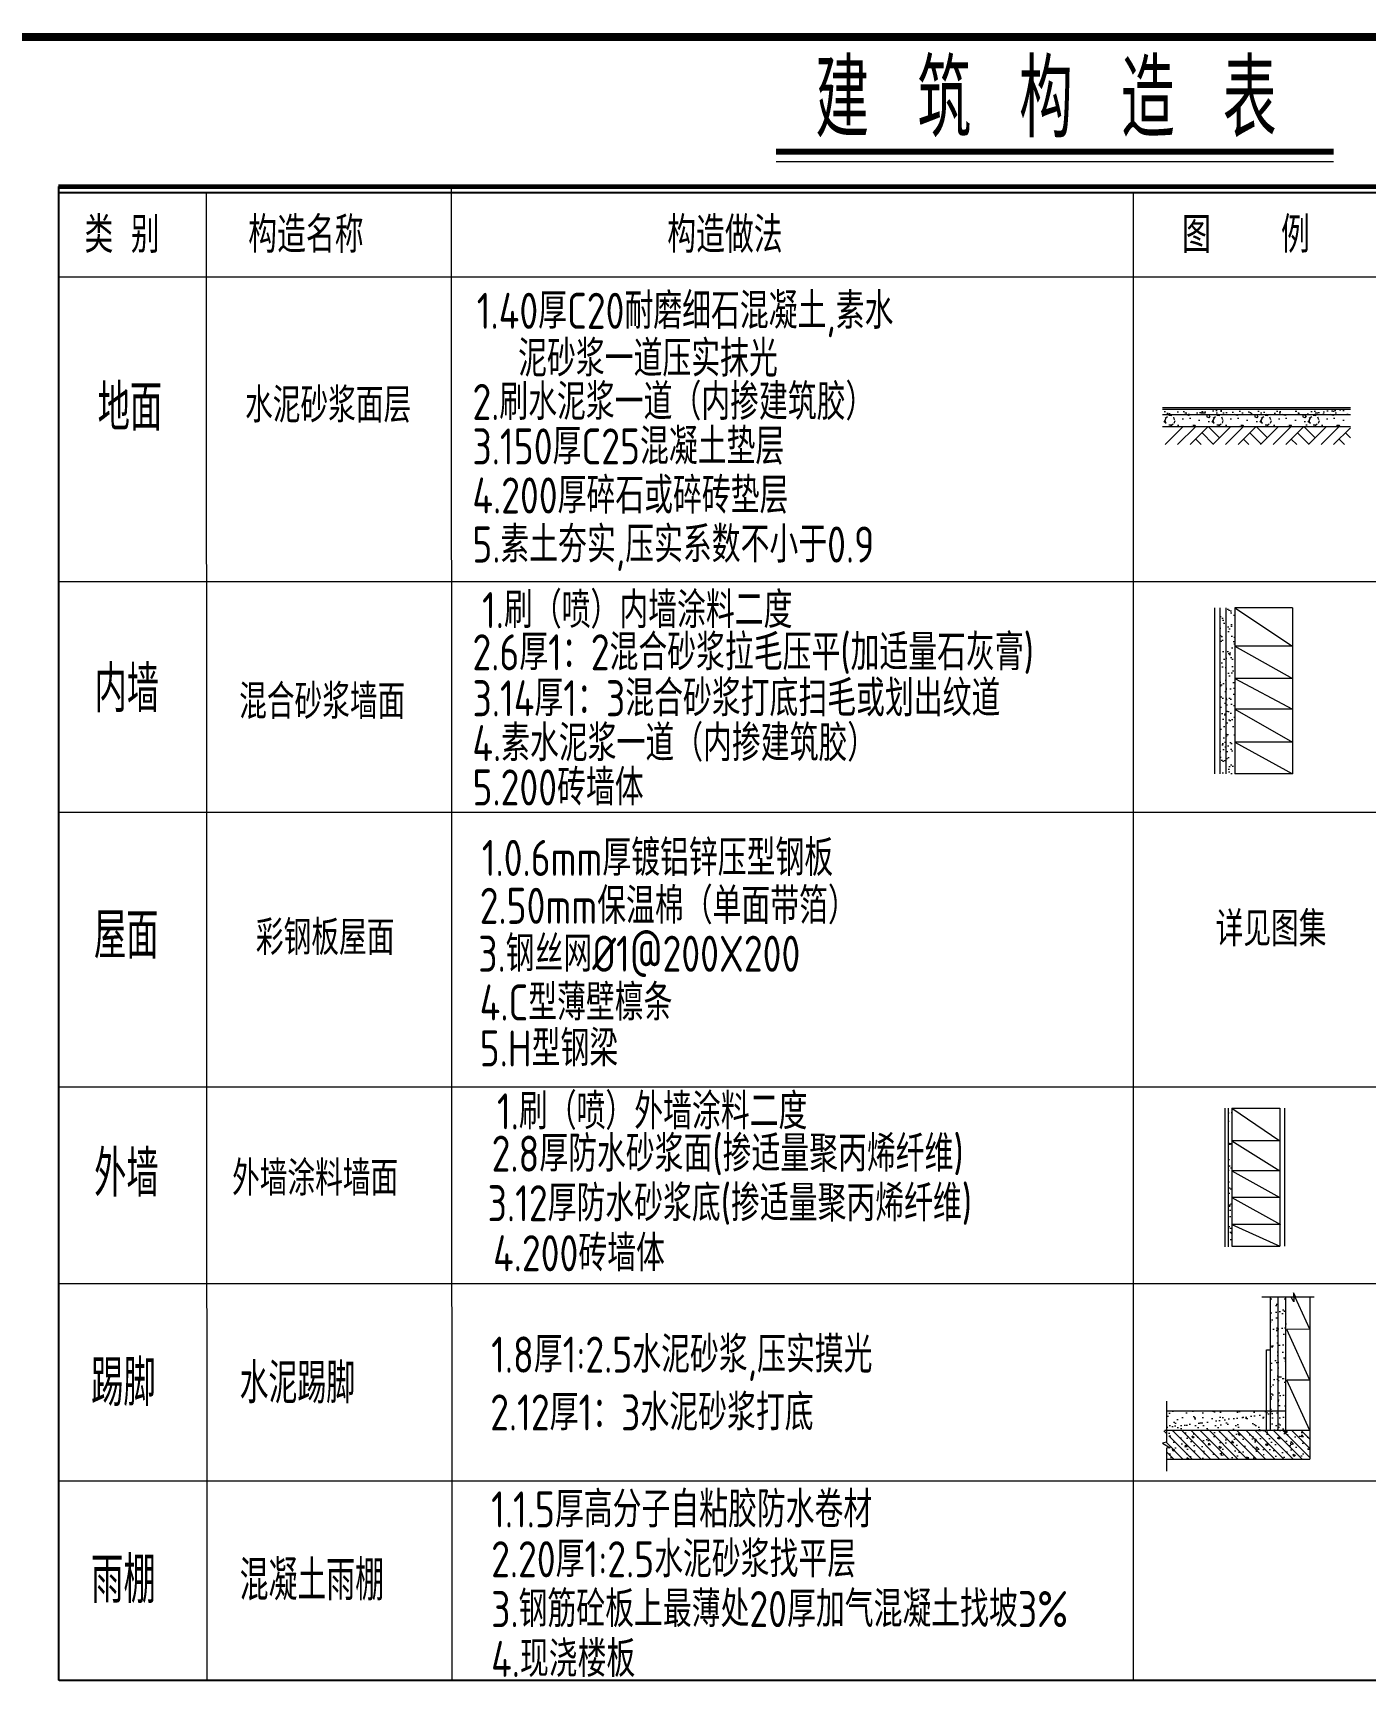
# Model space of a CAD drawing. Extents: x 1169373 to 1413368, y 514619 to 909419.
# Drawn here: x 1264961 to 1281564, y 803921 to 824469 of the extents above; entities that cross this region are included whole.
import ezdxf

# ---------------------------------------------------------------- set-up
doc = ezdxf.new("R2010")
doc.units = 0
doc.header["$LTSCALE"] = 1000
doc.header["$MEASUREMENT"] = 0
doc.layers.add('PUB_TITLE', color=4, linetype='Continuous')
doc.layers.add('WALL', color=9, linetype='Continuous')
doc.layers.add('说明', color=7, linetype='Continuous', lineweight=13)
doc.styles.add('_HZTXT', font='tssdeng.shx', dxfattribs={"width": 0.7, "bigfont": 'HZTXT.shx'})
doc.styles.add('HZTXT', font='txt', dxfattribs={"width": 0.7, "height": 300, "bigfont": 'HZTXT'})
doc.styles.get("Standard").update_dxf_attribs({"font": 'gbenor.shx', "bigfont": 'gbcbig.shx'})
pattern_1 = [(37.5, (762949.83, 2677634.39), (-5.094298, 155.823009), [0, -122.923008, 0, -137.47968, 0, -131.4144]), (7.5, (762949.83, 2677634.4), (143.12255, 228.228081), [0, -66.313728, 0, -110.792448, 0, -42.45696]), (327.5, (762850.36, 2677634.4), (251.841898, 0.45765), [0, -40.4352, 0, -145.56672, 0, -190.04544]), (317.5, (762850.36, 2677634.4), (243.10666, 70.977974), [0, -20.2176, 0, -95.427072, 0, -109.17504])]

msp = doc.modelspace()

# ---------------------------------------------------------------- hatches: boundary and pattern name
at = {"layer": '说明', "linetype": 'Continuous'}
h = msp.add_hatch(dxfattribs=at)
h.set_pattern_fill('AR-CONC', color=256, scale=224.732288, style=0)
h.set_pattern_definition([(50, (2920758.4, 52828.3), (1611.9152, -141.0243), [168.5492, -1854.0414]), (355, (2920758.4, 52828.3), (-311.819, 1690.4186), [134.8394, -1483.2331]), (100.4514, (2920892.7, 52816.6), (1300.0974, 1549.3933), [143.2448, -1575.6927]), (46.1842, (2920758.4, 53277.8), (2398.4352, -371.9747), [252.8238, -2781.062]), (96.6356, (2920958.2, 53246.8), (2100.489, 2189.1574), [214.8672, -2363.5387]), (351.1842, (2920758.4, 53277.8), (2100.4872, 2189.159), [202.259, -2224.8496]), (21, (2920983.1, 53165.4), (1341.4429, -904.8146), [168.5492, -1854.0414]), (326, (2920983.1, 53165.4), (546.8081, 1629.6463), [134.8394, -1483.2331]), (71.4514, (2921094.9, 53090), (1888.2515, 724.8302), [143.2448, -1575.6927]), (37.5, (2920758.35, 52828.35), (27.32712, 748.11997), [0, -1465.2545, 0, -1505.70633, 0, -1488.8514]), (7.5, (2920758.35, 52828.35), (591.2022, 886.37046), [0, -858.47734, 0, -1431.54467, 0, -567.44903]), (327.5, (2920257.2, 52828.35), (1199.67137, -50.68808), [0, -561.8307, 0, -1752.91184, 0, -2325.9792]), (317.5, (2920032.5, 52828.3), (1310.6076, 224.9682), [0, -730.37994, 0, -1164.11325, 0, -1651.7823])])
h.paths.add_polyline_path([(1281383, 819715), (1278634, 819715), (1278634, 819565), (1281383, 819565)])
h = msp.add_hatch(dxfattribs=at)
h.set_pattern_fill('AR-SAND', color=256, scale=599.286101, style=0)
h.set_pattern_definition([(37.5, (-7087334.9, -934436.91), (-4.7188805, 144.3398379), [0, -113.8643591, 0, -127.3482964, 0, -121.7299892]), (7.5, (-7087334.9, -934436.91), (132.5753226, 211.409114), [0, -61.4268253, 0, -102.6277447, 0, -39.3281503]), (327.5, (-7087427.04, -934436.91), (233.2827416, 0.423924), [0, -37.4553813, 0, -134.8393726, 0, -176.040292]), (317.5, (-7087427.04, -934436.9), (225.1912363, 65.747346), [0, -18.7276906, 0, -88.3946998, 0, -101.1295295])])
h.paths.add_polyline_path([(1281383, 819783), (1279039, 819783), (1279039, 819715), (1281383, 819715)])
h = msp.add_hatch(dxfattribs=at)
h.set_pattern_fill('AN32C', color=256, scale=599.286101, style=0)
h.set_pattern_definition([(0, (-7087158.1, -934619.7), (299.64305, 599.2861), [0, -599.2861]), (0, (-7087508.7, -934700.6), (299.64305, 599.2861), [0, -599.2861]), (0, (-7087313.9, -934706.6), (299.64305, 599.2861), [0, -599.2861]), (0, (-7087101.2, -934529.8), (299.64305, 599.2861), [0, -599.2861]), (0, (-7087349.9, -934736.55), (299.64305, 599.2861), [0, -599.2861]), (0, (-7087041.25, -934152.25), (299.64305, 599.2861), [0, -599.2861]), (0, (-7087224.03, -934200.2), (299.64305, 599.2861), [0, -599.2861]), (0, (-7087128.15, -934275.1), (299.64305, 599.2861), [0, -599.2861]), (0, (-7087616.57, -934287.1), (299.64305, 599.2861), [0, -599.2861]), (0, (-7087322.9, -934314.06), (299.64305, 599.2861), [0, -599.2861]), (0, (-7087436.8, -934466.9), (299.64305, 599.2861), [0, -599.2861]), (0, (-7087430.8, -934691.6), (299.64305, 599.2861), [0, -599.2861]), (0, (-7087206.05, -934715.6), (299.64305, 599.2861), [0, -599.2861]), (0, (-7087041.25, -934451.9), (299.64305, 599.2861), [0, -599.2861]), (0, (-7087601.6, -934544.8), (299.64305, 599.2861), [0, -599.2861]), (0, (-7087550.64, -934442.9), (299.64305, 599.2861), [0, -599.2861]), (0, (-7087316.9, -934484.85), (299.64305, 599.2861), [0, -599.2861]), (0, (-7087400.8, -934571.75), (299.64305, 599.2861), [0, -599.2861]), (0, (-7087448.76, -934374), (299.64305, 599.2861), [0, -599.2861]), (0, (-7087373.85, -934149.25), (299.64305, 599.2861), [0, -599.2861]), (0, (-7087577.6, -934670.63), (299.64305, 599.2861), [0, -599.2861]), (0, (-7087248, -934272.1), (299.64305, 599.2861), [0, -599.2861]), (0, (-7087526.7, -934263.1), (299.64305, 599.2861), [0, -599.2861]), (0, (-7087574.6, -934185.2), (299.64305, 599.2861), [0, -599.2861]), (130.601294, (-7087078.064, -934339.882), (-1498.21523744, 1797.85831256), [26.31021, -11023.979287]), (18.4349488, (-7087120.87, -934328.47), (1498.2152516, 599.286098), [27.07299, -3763.145094]), (90, (-7087120.87, -934354.15), (299.64305, 599.286101), [25.68369, -1172.888477]), (161.565051, (-7087095.19, -934362.71), (-1498.2152646, 599.2860578), [27.07299, -3763.145094]), (53.1301023, (-7087095.19, -934362.71), (299.6430508, 599.2861003), [28.537435, -2967.89304]), (135, (-7087072.36, -934668.06), (-299.643088, 599.2860614), [24.214814, -1670.822233]), (45, (-7087106.6, -934668.06), (299.64305, 599.2860996), [24.214814, -1670.822233]), (135, (-7087089.48, -934685.19), (-299.643088, 599.2860614), [24.214814, -1670.822233]), (45, (-7087089.48, -934685.19), (299.64305, 599.2860996), [24.214814, -1670.822233]), (116.565051, (-7087360.6, -934265.7), (-4.5e-05, 1198.572176), [31.90582, -638.116364]), (180, (-7087374.85, -934237.15), (-299.64305, 599.2861), [34.24492, -565.041155]), (63.434949, (-7087423.37, -934265.7), (5e-07, 1198.5722), [31.90582, -638.116364]), (116.565051, (-7087409.1, -934294.2), (-4.5e-05, 1198.572176), [31.90582, -638.116364]), (0, (-7087409.1, -934294.2), (299.64305, 599.2861), [34.24492, -565.041155]), (63.434949, (-7087374.85, -934294.2), (5e-07, 1198.5722), [31.90582, -638.116364]), (107.102728, (-7087135.139, -934468.3), (-898.929118524, 2996.4305143), [38.815108, -16263.529274]), (143.972626, (-7087146.554, -934431.202), (-5693.2178912, 4195.00270502), [38.815108, -8112.356757]), (180, (-7087177.94, -934408.4), (-299.64305, 599.2861), [37.098662, -562.187414]), (36.0273733, (-7087246.435, -934431.202), (5693.2179213, 4195.00266455), [38.815108, -8112.356757]), (71.5650511, (-7087257.85, -934465.45), (898.9291567, 2996.4305014), [36.097315, -3754.120744]), (107.102728, (-7087246.435, -934502.546), (-898.929118524, 2996.4305143), [38.815108, -16263.529274]), (143.972626, (-7087215.043, -934525.376), (-5693.2178912, 4195.00270502), [38.815108, -8112.356757]), (0, (-7087215.04, -934525.4), (299.64305, 599.2861), [37.098662, -562.187414]), (36.0273733, (-7087177.945, -934525.376), (5693.2179213, 4195.00266455), [38.815108, -8112.356757]), (71.5650511, (-7087146.55, -934502.55), (898.9291567, 2996.4305014), [36.097315, -3754.120744]), (150.255118, (-7087129.43, -934188.634), (-898.92915296, 599.2860931), [23.007612, -4808.591367]), (90, (-7087149.4, -934200.05), (299.64305, 599.286101), [22.829948, -1175.742217]), (29.7448813, (-7087149.41, -934200.05), (898.92915136, 599.28609776), [23.007612, -4808.591367]), (116.565051, (-7087269.26, -934613.84), (-4.5e-05, 1198.572176), [31.90582, -638.116364]), (168.690067, (-7087283.533, -934585.304), (-2696.78745744, 599.2860861), [29.102586, -6082.439895]), (41.1859251, (-7087334.9, -934599.573), (7491.07623412, 6592.14706821), [30.335707, -12710.661028]), (90, (-7087334.9, -934628.1), (299.64305, 599.286101), [28.537435, -1170.034736]), (138.814074, (-7087312.07, -934648.087), (-7491.07614636, 6592.14716784), [30.335707, -12710.661028]), (16.6992442, (-7087312.07, -934648.087), (9888.22064219, 2996.43048862), [29.79396, -12483.667034]), (60.9453959, (-7087283.533, -934639.526), (299.64305142, 599.28609875), [29.381086, -12310.67471]), (109.983106, (-7087520.394, -934362.712), (-1498.215259424, 4195.002699365), [33.40221, -13995.525633]), (155.556045, (-7087531.81, -934331.321), (-3895.3596721, 1797.85826597), [34.48191, -14447.920717]), (24.4439547, (-7087594.59, -934331.321), (3895.3596592, 1797.858294676), [34.48191, -14447.920717]), (70.0168934, (-7087606.006, -934362.712), (1498.2152583, 4195.00270006), [33.40221, -13995.525633]), (109.983106, (-7087594.59, -934394.104), (-1498.215259424, 4195.002699365), [33.40221, -13995.525633]), (160.016893, (-7087563.2, -934405.52), (-1498.21525884, 599.28607565), [33.40221, -6981.06161]), (19.9831065, (-7087563.2, -934405.52), (1498.21524974, 599.286102), [33.40221, -6981.06161]), (70.0168934, (-7087531.81, -934394.104), (1498.2152583, 4195.00270006), [33.40221, -13995.525633]), (122.005383, (-7087297.8, -934416.934), (-299.64309155, 599.28607166), [26.92216, -5626.731597]), (18.4349488, (-7087337.75, -934402.665), (1498.2152516, 599.286098), [27.07299, -3763.145094]), (90, (-7087337.75, -934428.35), (299.64305, 599.286101), [25.68369, -1172.888477]), (161.565051, (-7087312.07, -934436.91), (-1498.2152646, 599.2860578), [27.07299, -3763.145094]), (54.4623222, (-7087312.07, -934436.91), (2097.50135065, 2996.43050073), [24.548826, -10285.959053]), (116.565051, (-7087471.9, -934562.5), (-4.5e-05, 1198.572176), [31.90582, -638.116364]), (180, (-7087486.15, -934533.94), (-299.64305, 599.2861), [31.391175, -567.894895]), (59.0362434, (-7087534.663, -934562.474), (299.64305125, 599.28609765), [33.280083, -6955.53622]), (120.963756, (-7087517.54, -934591.01), (-299.64309123, 599.28607304), [33.280083, -6955.53622]), (0, (-7087517.54, -934591), (299.64305, 599.2861), [31.391175, -567.894895]), (63.434949, (-7087486.15, -934591), (5e-07, 1198.5722), [31.90582, -638.116364])])
h.paths.add_polyline_path([(1281383, 819715), (1279039, 819715), (1279039, 819565), (1281383, 819565)])
h = msp.add_hatch(dxfattribs=at)
h.set_pattern_fill('AR-SAND', color=256, scale=74.910763, style=0)
h.set_pattern_definition([(142.5, (1550384.2, 758833.7), (4.71888, 144.33984), [0, -113.86436, 0, -127.348296, 0, -121.72999]), (172.5, (1550384.2, 758833.7), (-132.57532, 211.40911), [0, -61.426825, 0, -102.627745, 0, -39.32815]), (212.5, (1550476.35, 758833.7), (-233.28274, 0.423924), [0, -37.45538, 0, -134.83937, 0, -176.04029]), (222.5, (1550476.35, 758833.7), (-225.19124, 65.74735), [0, -18.72769, 0, -88.3947, 0, -101.12953])])
h.paths.add_polyline_path([(1279756, 817304), (1279830, 817304), (1279830, 815237), (1279756, 815237)])
h = msp.add_hatch(dxfattribs=at)
h.set_pattern_fill('AR-SAND', color=256, scale=74.910763, style=0)
h.set_pattern_definition([(37.5, (-7086970.81, -906457.85), (-4.7188805, 144.3398379), [0, -113.8643591, 0, -127.3482964, 0, -121.7299892]), (7.5, (-7086970.8, -906457.85), (132.5753226, 211.409114), [0, -61.4268253, 0, -102.6277447, 0, -39.3281503]), (327.5, (-7087062.95, -906457.85), (233.2827416, 0.423924), [0, -37.4553813, 0, -134.8393726, 0, -176.040292]), (317.5, (-7087062.95, -906457.85), (225.1912363, 65.747346), [0, -18.7276906, 0, -88.3946998, 0, -101.1295295])])
h.paths.add_polyline_path([(1279830, 815237), (1279941, 815237), (1279941, 817304), (1279830, 817304)])
h = msp.add_hatch(dxfattribs=at)
h.set_pattern_fill('AR-SAND', color=256, scale=74.910763, style=0)
h.set_pattern_definition([(37.5, (-340343.03, 2593312.38), (-4.7188805, 144.339838), [0, -113.864359, 0, -127.3482964, 0, -121.729989]), (7.5, (-340343.03, 2593312.38), (132.575323, 211.409114), [0, -61.4268253, 0, -102.6277447, 0, -39.3281503]), (327.5, (-340435.17, 2593312.38), (233.2827416, 0.423924), [0, -37.455381, 0, -134.8393726, 0, -176.040292]), (317.5, (-340435.17, 2593312.38), (225.191236, 65.747346), [0, -18.7276906, 0, -88.3947, 0, -101.1295295])])
h.paths.add_polyline_path([(1279904, 811073), (1279859, 811073), (1279859, 809351), (1279904, 809351)])
h = msp.add_hatch(dxfattribs=at)
h.set_pattern_fill('AR-SAND', color=256, scale=80.8704, style=0)
h.set_pattern_definition(pattern_1)
h.paths.add_polyline_path([(1280481, 808437), (1280420, 808437), (1280385, 808437), (1280385, 807297), (1280481, 807297)])
h.paths.add_polyline_path([(1280577, 808437), (1280516, 808437), (1280481, 808437), (1280481, 807297), (1280577, 807297)])
h.paths.add_polyline_path([(1280481, 808715), (1280385, 808715), (1280385, 808437), (1280397, 808437), (1280446, 808437), (1280481, 808437)])
h.paths.add_polyline_path([(1280577, 808715), (1280481, 808715), (1280481, 808437), (1280542, 808437), (1280577, 808437)], flags=16)
h.paths.add_polyline_path([(1280338, 808484), (1280551, 808484), (1280551, 808121), (1280338, 808121)], flags=9)
h.paths.add_polyline_path([(1280458, 808779), (1280671, 808779), (1280671, 808415), (1280458, 808415)], flags=9)
h = msp.add_hatch(dxfattribs=at)
h.set_pattern_fill('AR-SAND', color=256, scale=80.8704, style=0)
h.set_pattern_definition(pattern_1)
h.paths.add_polyline_path([(1280577, 807054), (1280577, 807297), (1279088, 807297), (1279088, 807059), (1279070, 807054)])
h = msp.add_hatch(dxfattribs=at)
h.set_pattern_fill('AN31C', color=256, scale=404.352, style=0)
h.set_pattern_definition([(135, (1065112.85, 782421.36), (57.184008, 57.184008), []), (130, (1065112.85, 782421.36), (-290.0256, -25.37395), [30.3264, -333.5904]), (185, (1065112.85, 782421.36), (56.10438, 304.1504), [24.26112, -266.87232]), (79.5486, (1065088.68, 782419.25), (-233.92143, 278.77626), [25.77347, -283.5082]), (133.8158, (1065112.85, 782502.23), (-431.54105, -66.92794), [45.4896, -500.3856]), (83.3644, (1065076.9, 782496.66), (-377.9327, 393.8865), [38.6602, -425.26225]), (188.8158, (1065112.85, 782502.23), (-377.9324, 393.8868), [36.3917, -400.3085]), (159, (1065072.42, 782482.02), (-241.36056, -162.79975), [30.3264, -333.5904]), (214, (1065072.42, 782482.02), (-98.38504, 293.21587), [24.26112, -266.87232]), (108.5486, (1065052.3, 782468.45), (-339.7457, 130.41585), [25.77347, -283.5082]), (142.5, (1065112.85, 782421.36), (-4.91686, 134.606296), [0, -263.6375, 0, -270.91584, 0, -267.8832]), (172.5, (1065112.85, 782421.36), (-106.37269, 159.48116), [0, -154.46246, 0, -257.57222, 0, -102.09888]), (212.5, (1065203.02, 782421.36), (-215.85217, -9.12011), [0, -101.088, 0, -315.39456, 0, -418.50432]), (222.5, (1065243.46, 782421.36), (-235.8125, 40.47765), [0, -131.4144, 0, -209.45434, 0, -297.19872])])
h.paths.add_polyline_path([(1279070, 807054), (1279042, 807046), (1279137, 806988), (1279088, 806985), (1279088, 806697), (1280876, 806697), (1280876, 807054)])

# ---------------------------------------------------------------- linework, layer by layer
at = {"layer": 'PUB_TITLE', "const_width": 100}
msp.add_lwpolyline([(1238605, 784419), (1294505, 784419), (1294505, 824419), (1238605, 824419)], close=True, dxfattribs=at)
at = {"layer": 'WALL'}
for p, q in [((1265279, 822554), (1265279, 803943)), ((1265277, 822479), (1288176, 822479)), ((1265286, 803943), (1288176, 803943))]:
    msp.add_line(p, q, dxfattribs=at)
at = {"layer": 'WALL', "const_width": 59.9}
msp.add_lwpolyline([(1265277, 822554), (1288176, 822554)], dxfattribs=at)
at = {"layer": '说明', "linetype": 'Continuous'}
for p, q in [((1274224, 822868), (1281172, 822868)), ((1270186, 803943), (1270179, 822554)), ((1267133, 803943), (1267126, 822479)), ((1278673, 822479), (1278673, 803943)), ((1265277, 821430), (1288176, 821430)), ((1279039, 819565), (1281383, 819565)), ((1279072, 819340), (1279297, 819565)), ((1279229, 819340), (1279454, 819565)), ((1279387, 819340), (1279611, 819565)), ((1279533, 819486), (1279673, 819346)), ((1279611, 819565), (1279752, 819425)), ((1279668, 819340), (1279892, 819565)), ((1279825, 819340), (1280050, 819565)), ((1279982, 819340), (1280207, 819565)), ((1280128, 819486), (1280269, 819346)), ((1280207, 819565), (1280347, 819425)), ((1280263, 819340), (1280488, 819565)), ((1280420, 819340), (1280645, 819565)), ((1280578, 819340), (1280802, 819565)), ((1280724, 819486), (1280864, 819346)), ((1280802, 819565), (1280943, 819425)), ((1280859, 819340), (1281083, 819565)), ((1281016, 819340), (1281241, 819565)), ((1281173, 819340), (1281383, 819550)), ((1281319, 819486), (1281383, 819423)), ((1279454, 819408), (1279521, 819340)), ((1280050, 819408), (1280117, 819340)), ((1280645, 819408), (1280713, 819340)), ((1281241, 819408), (1281308, 819340)), ((1265277, 817634), (1288176, 817634)), ((1279688, 817304), (1279688, 815237)), ((1279756, 817304), (1279756, 815237)), ((1279830, 817304), (1279830, 815237)), ((1280660, 817304), (1279941, 817304)), ((1279941, 817304), (1280660, 816828)), ((1279941, 817304), (1279941, 815237)), ((1280660, 817304), (1280660, 815237)), ((1279941, 816828), (1280660, 816427)), ((1280660, 816828), (1279941, 816828)), ((1279941, 816427), (1280660, 816042)), ((1280660, 816427), (1279941, 816427)), ((1279941, 816042), (1280660, 815631)), ((1280660, 816042), (1279941, 816042)), ((1280660, 815631), (1279941, 815631)), ((1279941, 815631), (1280660, 815237)), ((1280660, 815237), (1279941, 815237)), ((1265277, 814758), (1288176, 814758)), ((1265277, 811337), (1288176, 811337)), ((1267126, 811337), (1288176, 811337)), ((1279819, 811073), (1279819, 809344)), ((1279859, 811073), (1279859, 809344)), ((1279904, 811073), (1280504, 810665)), ((1279904, 811073), (1280504, 811073)), ((1279904, 811073), (1279904, 809351)), ((1280504, 811073), (1280504, 809351)), ((1280559, 811073), (1280559, 809351)), ((1279904, 810665), (1280504, 810289)), ((1280504, 810665), (1279904, 810665)), ((1279904, 810289), (1280504, 809957)), ((1280504, 810289), (1279904, 810289)), ((1279904, 809957), (1280509, 809620)), ((1280504, 809957), (1279904, 809957)), ((1280509, 809620), (1279904, 809620)), ((1279904, 809620), (1280504, 809351)), ((1279904, 809351), (1280504, 809351)), ((1265279, 808885), (1288176, 808885)), ((1280704, 808718), (1280674, 808769)), ((1280674, 808769), (1280676, 808658)), ((1280930, 808715), (1280280, 808715)), ((1280385, 807054), (1280385, 808715)), ((1280481, 807054), (1280481, 808715)), ((1280577, 807054), (1280577, 808715)), ((1280676, 808658), (1280642, 808718)), ((1280876, 808316), (1280694, 808715)), ((1280876, 808715), (1280876, 806697)), ((1280876, 808316), (1280588, 808313)), ((1280876, 807684), (1280588, 808313)), ((1280337, 807054), (1280337, 808060)), ((1280337, 808060), (1280385, 808060)), ((1280876, 807054), (1280588, 807684)), ((1280876, 807684), (1280588, 807684)), ((1279088, 807421), (1279088, 806910)), ((1280577, 807297), (1279088, 807297)), ((1280576, 807232), (1280576, 807232)), ((1280576, 807152), (1280576, 807152)), ((1280876, 807054), (1279070, 807054)), ((1279088, 806910), (1279042, 806896)), ((1279042, 806896), (1279137, 806839)), ((1279137, 806839), (1279088, 806835)), ((1279088, 806835), (1279088, 806547)), ((1279088, 806697), (1280876, 806697)), ((1265279, 806429), (1288176, 806429)), ((1265279, 803943), (1288176, 803943)), ((1265286, 803943), (1288176, 803943)), ((1265286, 803943), (1288176, 803943)), ((1265286, 803943), (1288176, 803943))]:
    msp.add_line(p, q, dxfattribs=at)
at = {"layer": '说明', "linetype": 'Continuous', "const_width": 74.9}
msp.add_lwpolyline([(1274224, 822988), (1281172, 822988)], dxfattribs=at)
at = {"layer": '说明', "linetype": 'Continuous'}
for points in [[(1279039, 819804), (1281383, 819804)], [(1279039, 819783), (1281383, 819783)], [(1279039, 819715), (1281383, 819715)]]:
    msp.add_lwpolyline(points, dxfattribs=at)

# ---------------------------------------------------------------- texts
for s, height, style, width, p in [('建 筑 构 造 表', 958.9, 'HZTXT', 0.7, (1274713, 823168)), ('类 别', 449.5, '_HZTXT', 0.8, (1265603, 821729)), ('构造名称', 449.5, '_HZTXT', 0.8, (1267644, 821729)), ('构造做法', 449.5, '_HZTXT', 0.8, (1272867, 821729)), ('图    例', 449.5, '_HZTXT', 0.8, (1279284, 821729)), ('1.40厚C20耐磨细石混凝土,素水', 449.46, '_HZTXT', 0.8, (1270493, 820782)), ('泥砂浆一道压实抹光', 449.5, '_HZTXT', 0.8, (1271009, 820187)), ('地面', 575.3, 'HZTXT', 0.7, (1265767, 819513)), ('水泥砂浆面层', 431.5, '_HZTXT', 0.8, (1267605, 819615)), ('2.刷水泥浆一道（内掺建筑胶）', 449.46, '_HZTXT', 0.8, (1270439, 819647)), ('3.150厚C25混凝土垫层', 449.46, '_HZTXT', 0.8, (1270439, 819092)), ('4.200厚碎石或碎砖垫层', 449.46, '_HZTXT', 0.8, (1270438, 818481)), ('5.素土夯实,压实系数不小于0.9', 449.46, '_HZTXT', 0.8, (1270437, 817870)), ('1.刷（喷）内墙涂料二度', 449.46, '_HZTXT', 0.8, (1270559, 817053)), ('2.6厚1：2混合砂浆拉毛压平(加适量石灰膏)', 449.46, '_HZTXT', 0.8, (1270439, 816527)), ('内墙', 575.3, 'HZTXT', 0.7, (1265729, 816007)), ('混合砂浆墙面', 431.5, '_HZTXT', 0.8, (1267531, 815921)), ('3.14厚1：3混合砂浆打底扫毛或划出纹道', 449.46, '_HZTXT', 0.8, (1270440, 815954)), ('4.素水泥浆一道（内掺建筑胶）', 449.46, '_HZTXT', 0.8, (1270438, 815395)), ('5.200砖墙体', 449.5, '_HZTXT', 0.8, (1270439, 814843)), ('1.0.6mm厚镀铝锌压型钢板', 449.46, '_HZTXT', 0.8, (1270556, 813965)), ('2.50mm保温棉（单面带箔）', 449.46, '_HZTXT', 0.8, (1270529, 813368)), ('屋面', 575.3, 'HZTXT', 0.7, (1265721, 812936)), ('详见图集', 431.5, '_HZTXT', 0.8, (1279703, 813089)), ('彩钢板屋面', 431.5, '_HZTXT', 0.8, (1267740, 812980)), ('3.钢丝网%%C1@200X200', 449.46, '_HZTXT', 0.8, (1270511, 812771)), ('4.C型薄壁檩条', 449.5, '_HZTXT', 0.8, (1270529, 812163)), ('5.H型钢梁', 449.5, '_HZTXT', 0.8, (1270529, 811591)), ('1.刷（喷）外墙涂料二度', 449.46, '_HZTXT', 0.8, (1270745, 810807)), ('2.8厚防水砂浆面(掺适量聚丙烯纤维)', 449.46, '_HZTXT', 0.8, (1270678, 810280)), ('外墙', 575.3, 'HZTXT', 0.7, (1265723, 809969)), ('外墙涂料墙面', 431.5, '_HZTXT', 0.8, (1267443, 809982)), ('3.12厚防水砂浆底(掺适量聚丙烯纤维)', 449.46, '_HZTXT', 0.8, (1270628, 809662)), ('4.200砖墙体', 449.5, '_HZTXT', 0.8, (1270696, 809039)), ('1.8厚1:2.5水泥砂浆,压实摸光', 449.46, '_HZTXT', 0.8, (1270672, 807776)), ('踢脚', 575.3, 'HZTXT', 0.7, (1265686, 807361)), ('2.12厚1：3水泥砂浆打底', 449.46, '_HZTXT', 0.8, (1270660, 807055)), ('1.1.5厚高分子自粘胶防水卷材', 449.46, '_HZTXT', 0.8, (1270672, 805847)), ('2.20厚1:2.5水泥砂浆找平层', 449.46, '_HZTXT', 0.8, (1270672, 805226)), ('雨棚', 575.3, 'HZTXT', 0.7, (1265686, 804905)), ('3.钢筋砼板上最薄处20厚加气混凝土找坡3%%%', 449.46, '_HZTXT', 0.8, (1270672, 804605)), ('4.现浇楼板', 449.5, '_HZTXT', 0.8, (1270672, 803984))]:
    msp.add_text(s, height=height, dxfattribs=dict(at, style=style, width=width)).set_placement(p)
for s, p in [('水泥踢脚', (1267537, 807394)), ('混凝土雨棚', (1267537, 804938))]:
    msp.add_text(s, height=500, dxfattribs=at).set_placement(p)

doc.saveas('drawing.dxf')
